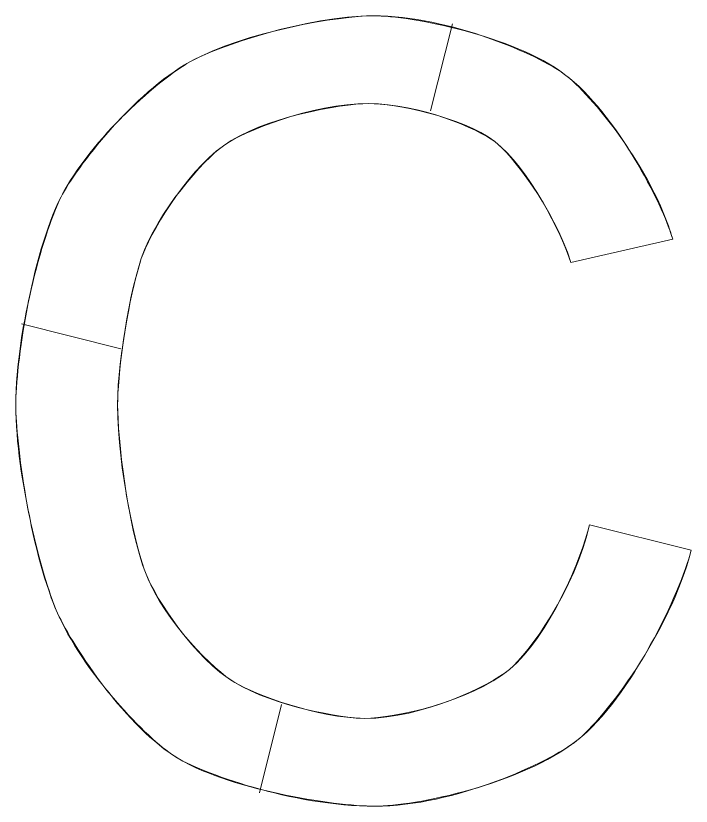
# Model space of a CAD drawing. Header units: millimetres. Extents: x -142 to 80, y -99 to 99.
# Drawn here: x -11.26 to -2.46, y 7.35 to 17.65 of the extents above; entities that cross this region are included whole.
import ezdxf

# ---------------------------------------------------------------- set-up
doc = ezdxf.new("R2010")
doc.units = ezdxf.units.MM
doc.header["$MEASUREMENT"] = 0
doc.layers.add('Default', color=7, linetype='Continuous')

msp = doc.modelspace()

# ---------------------------------------------------------------- linework, layer by layer
at = {"layer": 'Default', "color": 5, "lineweight": 9}
for points in [[(-2.4645, 10.6851), (-2.7406, 9.6001), (-3.5956, 8.4879), (-3.954, 8.203), (-3.954, 8.203), (-4.671, 7.6332), (-6.0654, 7.3483), (-6.5835, 7.3483), (-6.5835, 7.3483), (-7.6559, 7.3483), (-8.8638, 7.7854), (-9.1997, 8.0039), (-9.1997, 8.0039), (-9.8714, 8.4411), (-10.5581, 9.4884), (-10.7335, 9.9029), (-10.7335, 9.9029), (-11.0843, 10.7318), (-11.2597, 12.0976), (-11.2597, 12.5733), (-11.2597, 12.5733), (-11.2597, 13.6112), (-10.8672, 14.9023), (-10.6709, 15.2884), (-10.6709, 15.2884), (-10.2784, 16.0605), (-9.3574, 16.8476), (-8.995, 17.048), (-8.995, 17.048), (-8.2702, 17.449), (-7.0375, 17.6495), (-6.6023, 17.6495), (-6.6023, 17.6495), (-5.6152, 17.6495), (-4.4487, 17.1406), (-4.1122, 16.8862), (-4.1122, 16.8862), (-3.4392, 16.3772), (-2.8378, 15.2003), (-2.7054, 14.7391)], [(-2.4645, 10.6851), (-2.7406, 9.6001), (-3.5956, 8.4879), (-3.954, 8.203), (-3.954, 8.203), (-4.671, 7.6332), (-6.0654, 7.3483), (-6.5835, 7.3483), (-6.5835, 7.3483), (-7.6559, 7.3483), (-8.8638, 7.7854), (-9.1997, 8.0039), (-9.1997, 8.0039), (-9.8714, 8.4411), (-10.5581, 9.4884), (-10.7335, 9.9029), (-10.7335, 9.9029), (-11.0843, 10.7318), (-11.2597, 12.0976), (-11.2597, 12.5733), (-11.2597, 12.5733), (-11.2597, 13.6112), (-10.8672, 14.9023), (-10.6709, 15.2884), (-10.6709, 15.2884), (-10.2784, 16.0605), (-9.3574, 16.8476), (-8.995, 17.048), (-8.995, 17.048), (-8.2702, 17.449), (-7.0375, 17.6495), (-6.6023, 17.6495), (-6.6023, 17.6495), (-5.6152, 17.6495), (-4.4487, 17.1406), (-4.1122, 16.8862), (-4.1122, 16.8862), (-3.4392, 16.3772), (-2.8378, 15.2003), (-2.7054, 14.7391)], [(-2.7054, 14.7391), (-2.9703, 15.6616), (-3.7757, 16.6317), (-4.1122, 16.8862), (-4.1122, 16.8862), (-4.7852, 17.3951), (-6.1087, 17.6495), (-6.6023, 17.6495), (-6.6023, 17.6495), (-7.4726, 17.6495), (-8.6326, 17.2485), (-8.995, 17.048), (-8.995, 17.048), (-9.7197, 16.6471), (-10.4746, 15.6744), (-10.6709, 15.2884), (-10.6709, 15.2884), (-11.0634, 14.5162), (-11.2597, 13.0922), (-11.2597, 12.5733), (-11.2597, 12.5733), (-11.2597, 11.622), (-10.9089, 10.3174), (-10.7335, 9.9029), (-10.7335, 9.9029), (-10.3827, 9.0741), (-9.5356, 8.2224), (-9.1997, 8.0039), (-9.1997, 8.0039), (-8.5279, 7.5668), (-7.1197, 7.3483), (-6.5835, 7.3483), (-6.5835, 7.3483), (-5.5474, 7.3483), (-4.3125, 7.9181), (-3.954, 8.203), (-3.954, 8.203), (-3.2371, 8.7728), (-2.6025, 10.1426), (-2.4645, 10.6851)], [(-4.0307, 14.4342), (-4.2585, 15.1558), (-4.8063, 15.8461), (-5.0233, 16.0108), (-5.0233, 16.0108), (-5.4572, 16.3402), (-6.3318, 16.5049), (-6.6606, 16.5049), (-6.6606, 16.5049), (-7.4162, 16.5049), (-8.3016, 16.1394), (-8.5554, 15.9567), (-8.5554, 15.9567), (-9.0631, 15.5911), (-9.5227, 14.7928), (-9.6256, 14.485), (-9.6256, 14.485), (-9.8314, 13.8694), (-9.9344, 12.9071), (-9.9344, 12.5799), (-9.9344, 12.5799), (-9.9344, 11.7365), (-9.6868, 10.6854), (-9.563, 10.3707), (-9.563, 10.3707), (-9.3155, 9.7413), (-8.6696, 9.1154), (-8.4086, 8.9598), (-8.4086, 8.9598), (-7.8865, 8.6485), (-7.0167, 8.4929), (-6.7124, 8.4929), (-6.7124, 8.4929), (-5.9719, 8.4929), (-5.0884, 8.9171), (-4.8318, 9.1292), (-4.8318, 9.1292), (-4.3185, 9.5534), (-3.8805, 10.6001), (-3.7898, 11.0174)], [(-4.0307, 14.4342), (-4.2585, 15.1558), (-4.8063, 15.8461), (-5.0233, 16.0108), (-5.0233, 16.0108), (-5.4572, 16.3402), (-6.3318, 16.5049), (-6.6606, 16.5049), (-6.6606, 16.5049), (-7.4162, 16.5049), (-8.3016, 16.1394), (-8.5554, 15.9567), (-8.5554, 15.9567), (-9.0631, 15.5911), (-9.5227, 14.7928), (-9.6256, 14.485), (-9.6256, 14.485), (-9.8314, 13.8694), (-9.9344, 12.9071), (-9.9344, 12.5799), (-9.9344, 12.5799), (-9.9344, 11.7365), (-9.6868, 10.6854), (-9.563, 10.3707), (-9.563, 10.3707), (-9.3155, 9.7413), (-8.6696, 9.1154), (-8.4086, 8.9598), (-8.4086, 8.9598), (-7.8865, 8.6485), (-7.0167, 8.4929), (-6.7124, 8.4929), (-6.7124, 8.4929), (-5.9719, 8.4929), (-5.0884, 8.9171), (-4.8318, 9.1292), (-4.8318, 9.1292), (-4.3185, 9.5534), (-3.8805, 10.6001), (-3.7898, 11.0174)], [(-3.7898, 11.0174), (-3.9711, 10.1828), (-4.5751, 9.3413), (-4.8318, 9.1292), (-4.8318, 9.1292), (-5.3451, 8.705), (-6.3422, 8.4929), (-6.7124, 8.4929), (-6.7124, 8.4929), (-7.3211, 8.4929), (-8.1475, 8.8041), (-8.4086, 8.9598), (-8.4086, 8.9598), (-8.9307, 9.271), (-9.4393, 10.056), (-9.563, 10.3707), (-9.563, 10.3707), (-9.8106, 11.0001), (-9.9344, 12.1582), (-9.9344, 12.5799), (-9.9344, 12.5799), (-9.9344, 13.2344), (-9.7285, 14.1772), (-9.6256, 14.485), (-9.6256, 14.485), (-9.4198, 15.1006), (-8.8092, 15.7739), (-8.5554, 15.9567), (-8.5554, 15.9567), (-8.0477, 16.3222), (-7.0384, 16.5049), (-6.6606, 16.5049), (-6.6606, 16.5049), (-6.003, 16.5049), (-5.2403, 16.1755), (-5.0233, 16.0108), (-5.0233, 16.0108), (-4.5894, 15.6813), (-4.1446, 14.795), (-4.0307, 14.4342)]]:
    msp.add_open_spline(points, degree=3, knots=[0, 0, 0, 0, 0.0909090909090909, 0.0909090909090909, 0.0909090909090909, 0.0909090909090909, 0.1818181818181818, 0.1818181818181818, 0.1818181818181818, 0.1818181818181818, 0.2727272727272727, 0.2727272727272727, 0.2727272727272727, 0.2727272727272727, 0.3636363636363636, 0.3636363636363636, 0.3636363636363636, 0.3636363636363636, 0.4545454545454545, 0.4545454545454545, 0.4545454545454545, 0.4545454545454545, 0.5454545454545454, 0.5454545454545454, 0.5454545454545454, 0.5454545454545454, 0.6363636363636364, 0.6363636363636364, 0.6363636363636364, 0.6363636363636364, 0.7272727272727273, 0.7272727272727273, 0.7272727272727273, 0.7272727272727273, 0.8181818181818182, 0.8181818181818182, 0.8181818181818182, 0.8181818181818182, 1, 1, 1, 1], dxfattribs=at)
for points in [[(-5.5739, 17.5456), (-5.5739, 17.5456), (-5.8587, 16.4096), (-5.8587, 16.4096)], [(-5.5739, 17.5456), (-5.5739, 17.5456), (-5.8587, 16.4096), (-5.8587, 16.4096)], [(-2.7054, 14.7391), (-2.7054, 14.7391), (-4.0307, 14.4342), (-4.0307, 14.4342)], [(-2.7054, 14.7391), (-2.7054, 14.7391), (-4.0307, 14.4342), (-4.0307, 14.4342)], [(-4.0307, 14.4342), (-4.0307, 14.4342), (-2.7054, 14.7391), (-2.7054, 14.7391)], [(-11.1846, 13.6341), (-11.1846, 13.6341), (-9.8907, 13.3097), (-9.8907, 13.3097)], [(-11.1846, 13.6341), (-11.1846, 13.6341), (-9.8907, 13.3097), (-9.8907, 13.3097)], [(-3.7898, 11.0174), (-3.7898, 11.0174), (-2.4645, 10.6851), (-2.4645, 10.6851)], [(-3.7898, 11.0174), (-3.7898, 11.0174), (-2.4645, 10.6851), (-2.4645, 10.6851)], [(-2.4645, 10.6851), (-2.4645, 10.6851), (-3.7898, 11.0174), (-3.7898, 11.0174)], [(-7.7982, 8.6736), (-7.7982, 8.6736), (-8.0865, 7.5236), (-8.0865, 7.5236)], [(-7.7982, 8.6736), (-7.7982, 8.6736), (-8.0865, 7.5236), (-8.0865, 7.5236)]]:
    msp.add_open_spline(points, degree=3, dxfattribs=at)

doc.saveas('drawing.dxf')
